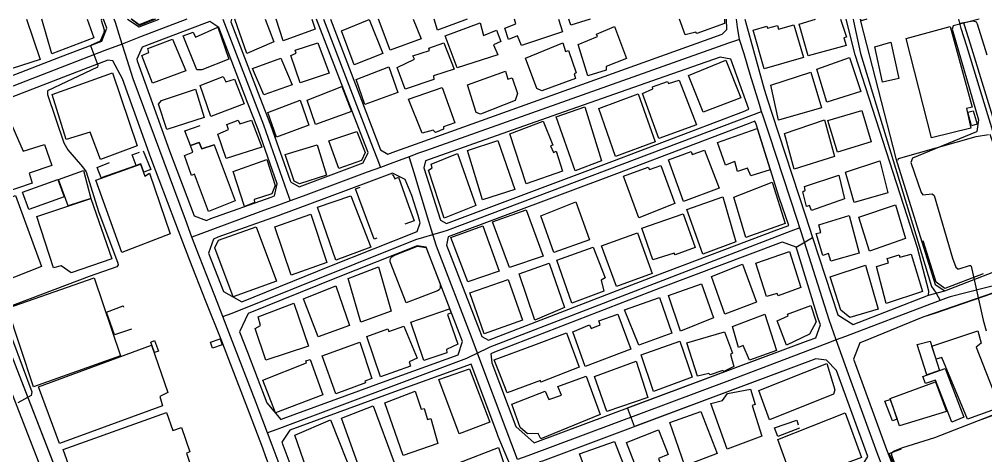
# Model space of a CAD drawing. Header units: millimetres. Extents: x 198785 to 203305, y 542885 to 545889.
# Drawn here: x 202841.5 to 203133.1, y 545753.5 to 545885.3 of the extents above; entities that cross this region are included whole.
import ezdxf

# ---------------------------------------------------------------- set-up
doc = ezdxf.new("R2010")
doc.units = ezdxf.units.MM
for name, pattern in [('FENCE_25K', [54.3, 28.7, -9.2, -16.4]), ('HIDDEN_BULD_25K', [28.8, 18.4, -10.4]), ('HIDDEN_IN_25K', [56.5, 36.5, -20])]:
    doc.linetypes.add(name, pattern=pattern)
for name, color, linetype in [('A0013114', 253, 'Continuous'), ('A0013117', 253, 'Continuous'), ('A0023217', 253, 'Continuous'), ('A0033324', 253, 'Continuous'), ('A0033327', 253, 'Continuous'), ('A0053326', 253, 'Continuous'), ('B0014111', 253, 'Continuous'), ('B0014112', 253, 'Continuous'), ('B0014113', 253, 'Continuous'), ('B0014114', 253, 'Continuous'), ('B0014116', 253, 'Continuous'), ('B0014118', 253, 'Continuous'), ('B0024120', 253, 'Continuous'), ('F0017111', 253, 'Continuous'), ('F0017114', 253, 'Continuous')]:
    doc.layers.add(name, color=color, linetype=linetype)

msp = doc.modelspace()

# ---------------------------------------------------------------- linework, layer by layer
at = {"layer": 'A0013114'}
for points in [[(203147.06, 545813.52), (203142.35, 545828.14), (203127.41, 545877.17), (203125.66, 545882.55), (203124.93, 545885.31)], [(202813.13, 545850.87), (202837.34, 545788.51), (202840.26, 545780.98), (202868.05, 545709.4)]]:
    msp.add_lwpolyline(points, dxfattribs=at)
at = {"layer": 'A0013117'}
for points in [[(202811.05, 545857.34), (202853.95, 545873.99), (202866.36, 545878.7), (202867.9, 545882.65), (202866.92, 545885.31)], [(202874.15, 545885.31), (202877.66, 545883)], [(202894.26, 545825.99), (202897.97, 545824.59), (202899.28, 545825.12), (202917.54, 545831.6), (202918.54, 545831.98), (202919.33, 545835.62), (202913.56, 545852.04), (202910.38, 545860.2), (202901.66, 545882.86), (202898.94, 545884.68), (202892.85, 545882.35), (202878.56, 545876.92), (202876.93, 545873.32), (202877.09, 545872.75), (202886.86, 545845.59), (202894.26, 545825.99)], [(202877.66, 545883), (202883.73, 545885.31)], [(202905.48, 545885.31), (202905.29, 545884.58), (202914.11, 545861.65), (202917.31, 545853.43), (202923.2, 545836.66), (202923.34, 545836.23), (202925.97, 545834.75)], [(202925.97, 545834.75), (202945.29, 545841.96), (202946.76, 545845.11), (202946.56, 545845.58), (202939.45, 545864.03), (202931.15, 545885.31)], [(202935.41, 545885.31), (202950.51, 545845.85), (202952.65, 545844.58)], [(202952.65, 545844.58), (202955.15, 545845.48), (202961.05, 545847.6), (203053.59, 545880.86), (203054.93, 545882.18), (203054.85, 545885.31)], [(203060.44, 545885.31), (203060.91, 545883.58), (203063.01, 545875.92), (203066.2, 545864.22), (203067.36, 545860.66), (203068.57, 545856.98), (203078.69, 545825.98), (203080.83, 545819.44), (203088.48, 545796.03), (203093.09, 545793.15), (203115.8, 545802.03), (203115.92, 545803.19), (203112.48, 545816.3), (203093.68, 545874.63), (203090.95, 545885.31)], [(203095.21, 545885.31), (203095.3, 545884.79), (203106, 545843.32), (203117.88, 545805.23), (203120.74, 545803.34), (203143.59, 545812.17), (203145.83, 545813.04), (203147.06, 545813.52)], [(202868.05, 545709.4), (202870.86, 545710.42), (202901.89, 545722.49), (202922.45, 545730.54), (202923.42, 545733.37), (202915.93, 545753.24), (202914.96, 545755.79), (202910.94, 545766.38), (202904.76, 545782.63), (202902.59, 545788.12), (202897.71, 545800.44), (202892.95, 545812.47), (202888.76, 545823.56), (202881.23, 545843.51), (202872.67, 545867.33), (202869.67, 545872.77), (202868.24, 545873), (202856.11, 545868.39), (202814.19, 545852.12), (202813.13, 545850.87)], [(202968.6, 545824.7), (202970.43, 545823.67), (203020.3, 545842.4), (203059.98, 545857.49), (203061.6, 545858.14), (203056.17, 545873.3), (203052.99, 545873.91), (203034.3, 545867.37), (203000.46, 545855.44), (202965.5, 545843.09), (202964.03, 545842.54), (202963.51, 545840.44), (202968.6, 545824.7)], [(202981.07, 545789.56), (202983.1, 545788.38), (203033.35, 545807.82), (203070.03, 545821.69), (203073.69, 545823), (203070.81, 545831.51), (203063.81, 545853.69), (203063.43, 545854.56), (203061.44, 545853.76), (203021.71, 545838.66), (202970.91, 545819.58), (202970.43, 545817.12), (202980.47, 545791.15), (202981.07, 545789.56)], [(202903.11, 545803.11), (202908.69, 545800), (202935.19, 545810.73), (202961.59, 545821.19), (202962.49, 545823.85), (202961.87, 545826.03), (202959.89, 545832.13), (202957.94, 545836.91), (202954.13, 545838.85), (202947.63, 545836.43), (202928.24, 545829.19), (202920.95, 545826.47), (202919.59, 545825.96), (202901.41, 545819.51), (202900.07, 545818.97), (202898.54, 545814.65), (202903.11, 545803.11)], [(202991.29, 545762.37), (202996.88, 545757.44), (202997.36, 545757.59), (203079.51, 545788.34), (203081.8, 545789.17), (203083.2, 545793.06), (203082.51, 545795.01), (203076.31, 545815.26), (203075.89, 545816.52), (203071.73, 545818.05), (203071.4, 545817.94), (203034.78, 545804.09), (202984.84, 545784.76), (202983.8, 545784.26), (202984.08, 545781.61), (202991.29, 545762.37)], [(202916.18, 545769.46), (202920.37, 545764.51), (202921.08, 545764.8), (202953.33, 545776.56), (202973.88, 545784), (202975.24, 545788.02), (202964.25, 545816.47), (202961.54, 545816.86), (202936.68, 545807.01), (202910.57, 545796.45), (202907.91, 545790.98), (202910.35, 545784.8), (202916.18, 545769.46)], [(203149.83, 545802.83), (203144.81, 545805.89), (203143.89, 545805.58), (203123.14, 545798.42), (203118.22, 545796.72), (203114.16, 545795.32), (203096.18, 545788.04), (203095.09, 545787.64), (203093.21, 545782.65), (203093.76, 545781.09), (203103.18, 545755.43), (203105.43, 545749.49), (203106.08, 545747.79), (203110.62, 545737.04), (203117.14, 545724.97), (203133.64, 545690.49), (203135.46, 545691.23), (203142.27, 545677.89), (203146.08, 545669.65), (203150.01, 545661.77), (203163.51, 545634.89), (203209.48, 545657.27), (203226.19, 545665.96)], [(203008.17, 545719.66), (203014.03, 545720.16), (203053.8, 545734.69), (203095.28, 545749.64), (203097.56, 545753.34), (203088.04, 545779.27), (203085.06, 545782.42), (203081.85, 545782.8), (203048.44, 545770.31), (202999.33, 545751.92), (202998.56, 545751.68), (202996.65, 545749.32), (202997.69, 545746.81), (202999.1, 545743.18), (203001.38, 545737.31), (203003.03, 545733.05), (203007.98, 545720.19), (203008.17, 545719.66)], [(202934.75, 545720.88), (202938.39, 545719.13), (202939.26, 545719.48), (202961.51, 545728.08), (202967.4, 545730.35), (202969.39, 545731.12), (202991.71, 545739.52), (202990.98, 545747.34), (202986.01, 545759.36), (202985.58, 545760.51), (202977.83, 545781.18), (202954.7, 545772.8), (202923.12, 545761.29), (202920.67, 545757.64), (202929.2, 545735.05), (202929.65, 545733.86), (202932.04, 545727.77), (202934.75, 545720.88)]]:
    msp.add_lwpolyline(points, dxfattribs=at)
at = {"layer": 'A0023217'}
for points in [[(202872.53, 545877.85), (202871.63, 545880.71), (202870.48, 545884.34), (202870.13, 545885.31)], [(202892.05, 545885.31), (202878.11, 545879.98), (202872.53, 545877.85)], [(202902.86, 545885.31), (202915.17, 545853.43), (202922.24, 545833.36), (202923.24, 545830.51)], [(202933.3, 545885.31), (202947.61, 545848.13), (202949.42, 545843.43), (202950.51, 545840.61)], [(203058.84, 545879.25), (203058.24, 545882.95), (203057.86, 545885.31)], [(203093.1, 545885.31), (203093.19, 545884.79), (203095.32, 545875.01), (203111.01, 545823.6), (203116.73, 545804.63), (203118.17, 545802.66), (203119.33, 545800.38)], [(203058.84, 545879.25), (203055.5, 545878.07), (202964.03, 545845.61), (202961.99, 545844.86), (202959.17, 545843.81)], [(203065.46, 545857.42), (203064.81, 545859.55), (203062.04, 545868.69), (203060.18, 545874.84), (203058.84, 545879.25)], [(202872.53, 545877.85), (202867.3, 545875.85), (202815.87, 545855.99), (202812.01, 545854.34), (202798.11, 545848.41), (202784.03, 545843.71), (202783.2, 545843.43), (202729.21, 545820.85), (202728.97, 545820.72), (202724.77, 545818.27)], [(202893.57, 545819.53), (202891.61, 545824.82), (202875.85, 545867.33), (202873.44, 545874.97), (202872.53, 545877.85)], [(202966.27, 545820.32), (202969.43, 545821.26), (202970.67, 545821.63), (203062.53, 545856.32), (203065.46, 545857.42)], [(203076.99, 545822.34), (203076.27, 545824.54), (203067.7, 545850.6), (203066, 545855.77), (203065.46, 545857.42)], [(202959.17, 545843.81), (202956.07, 545842.66), (202953.4, 545841.68), (202950.51, 545840.61)], [(202966.27, 545820.32), (202965.09, 545824.21), (202961.77, 545835.2), (202960.72, 545838.67), (202959.17, 545843.81)], [(202950.51, 545840.61), (202946.49, 545839.12), (202927.11, 545831.95), (202923.24, 545830.51)], [(202923.24, 545830.51), (202919.75, 545829.22), (202915.22, 545827.54), (202908.43, 545825.03), (202896.31, 545820.55), (202893.57, 545819.53)], [(202902.92, 545795.52), (202905.68, 545796.62), (202961.13, 545818.79), (202963.53, 545819.5), (202966.27, 545820.32)], [(202979.77, 545784.51), (202978.16, 545788.79), (202967.34, 545816.8), (202966.27, 545820.32)], [(203076.99, 545822.34), (203074.27, 545821.29), (202983.45, 545786.32), (202982.88, 545786.04), (202979.77, 545784.51)], [(203087.98, 545788.49), (203085.84, 545794.54), (203078.37, 545817.99), (203076.99, 545822.34)], [(202902.92, 545795.52), (202900.47, 545801.81), (202898.09, 545807.91), (202895.87, 545813.61), (202893.57, 545819.53)], [(203166.56, 545817.76), (203148.45, 545808.17), (203122.33, 545801.5), (203121.74, 545801.28), (203119.33, 545800.38)], [(203119.33, 545800.38), (203116.96, 545799.49), (203116.6, 545799.36), (203090.77, 545789.55), (203087.98, 545788.49)], [(202916.37, 545760.43), (202913.54, 545767.91), (202912.96, 545769.46), (202905.22, 545789.54), (202902.92, 545795.52)], [(203087.98, 545788.49), (203085.18, 545787.42), (203054.93, 545775.93), (202994.93, 545753.51), (202991.84, 545752.36)], [(203102, 545749.95), (203100.37, 545754.39), (203091.24, 545779.27), (203090.64, 545780.97), (203087.98, 545788.49)], [(202979.77, 545784.51), (202977.07, 545783.18), (202976.44, 545782.87), (202919.21, 545761.49), (202916.37, 545760.43)], [(202991.84, 545752.36), (202988.43, 545761.44), (202980.5, 545782.56), (202979.77, 545784.51)], [(202928.03, 545729.5), (202926.26, 545734.2), (202917.77, 545756.7), (202916.37, 545760.43)]]:
    msp.add_lwpolyline(points, dxfattribs=at)
at = {"layer": 'A0033324', "linetype": 'HIDDEN_IN_25K', "flags": 128}
for points in [[(203148.52, 545816.8), (203147.06, 545813.52), (203142.35, 545828.14), (203127.41, 545877.17), (203125.66, 545882.55), (203125.24, 545884.12), (203127.7, 545884.53), (203128.12, 545884.61), (203129.35, 545884.81), (203130.21, 545884.5), (203130.55, 545883.99), (203140.49, 545851.56), (203149.97, 545819.78), (203149.44, 545818.21), (203148.52, 545816.8)], [(202840.26, 545780.98), (202868.05, 545709.4), (202863.68, 545709.6), (202836.25, 545780.26), (202809.33, 545849.61), (202809.8, 545850.66), (202814.19, 545852.12), (202813.13, 545850.87), (202837.34, 545788.51), (202840.26, 545780.98)]]:
    msp.add_lwpolyline(points, dxfattribs=at)
at = {"layer": 'A0033327'}
msp.add_lwpolyline([(203126.38, 545884.31), (203126.55, 545883.65), (203128.44, 545877.87), (203147.71, 545814.97)], dxfattribs=at)
at = {"layer": 'A0053326'}
for points in [[(203097.56, 545753.34), (203088.04, 545779.27), (203085.06, 545782.42), (203081.85, 545782.8), (203027.14, 545762.33), (203024.99, 545767.94), (203079.51, 545788.34), (203081.8, 545789.17), (203083.2, 545793.06), (203082.51, 545795.01), (203076.31, 545815.26), (203075.89, 545816.52), (203080.83, 545819.44), (203088.48, 545796.03)], [(203088.48, 545796.03), (203093.09, 545793.15), (203115.8, 545802.03), (203120.74, 545803.34), (203143.59, 545812.17)], [(203144.81, 545805.89), (203114.16, 545795.32), (203096.18, 545788.04), (203095.09, 545787.64), (203093.21, 545782.65), (203093.76, 545781.09), (203103.18, 545755.43), (203105.43, 545749.49)]]:
    msp.add_lwpolyline(points, dxfattribs=at)
at = {"layer": 'B0014111'}
for points in [[(202847.76, 545873.18), (202833.64, 545868.61), (202828.13, 545885.31)], [(202843.63, 545885.31), (202847.76, 545873.18)], [(202918.33, 545878.48), (202910.13, 545875.03), (202906.56, 545885.31)], [(202915.66, 545885.31), (202918.33, 545878.48)], [(202976.63, 545885.31), (202967.68, 545882.04), (202966.66, 545885.31)], [(203089.31, 545885.31), (203091.04, 545879.9), (203090.31, 545879.72), (203091.03, 545877.41), (203079.5, 545874.31), (203076.76, 545883.81), (203081.77, 545885.31)], [(203097.19, 545885.31), (203095.46, 545884.87), (203095.39, 545885.31)], [(203128.6, 545852.46), (203116.74, 545849.5), (203109.09, 545879.51), (203122.37, 545883.18), (203129.03, 545858.78), (203127.31, 545858.37), (203128.6, 545852.46)], [(202891.73, 545869.71), (202881.69, 545866.04), (202878.45, 545874.37), (202880.61, 545875.33), (202880.29, 545876.51), (202887.76, 545879.3), (202891.73, 545869.71)], [(203106.88, 545867.45), (203101.96, 545866.37), (203099.65, 545877.02), (203104.49, 545878.38), (203106.88, 545867.45)], [(203059.23, 545861.59), (203047.85, 545857.27), (203043.46, 545868.39), (203054.67, 545873.01), (203059.23, 545861.59)], [(202837.87, 545856.53), (202842.7, 545845.49), (202849.1, 545847.52), (202851.29, 545841.21), (202844.46, 545838.84), (202845.37, 545835.86), (202827.85, 545829.85), (202820.29, 545848.86), (202831.38, 545853.19), (202831.12, 545854.26), (202837.87, 545856.53)], [(203064.09, 545852.29), (203068.07, 545839.88), (203062.26, 545838.02), (203061.26, 545840.35), (203058.24, 545839.35), (203057.36, 545842.36), (203054.62, 545841.26), (203052.15, 545848.07), (203064.09, 545852.29)], [(202900.25, 545847.43), (202906.62, 545830.51), (202898.63, 545827.3), (202894.34, 545838.56), (202893.47, 545838.1), (202891.37, 545844.2), (202893.87, 545845.15), (202893.13, 545847.18), (202895.8, 545848.11), (202896.59, 545846.21), (202900.25, 545847.43)], [(202878.11, 545841.52), (202879.42, 545837.95), (202880.74, 545838.8), (202887, 545820.51), (202872.4, 545814.86), (202864.54, 545836.69), (202878.11, 545841.52)], [(202863.03, 545831.23), (202856.29, 545828.97), (202853.36, 545836.93), (202860.91, 545839.65), (202863.03, 545831.23)], [(202855.03, 545831.72), (202844.33, 545827.88), (202842.45, 545833.11), (202853.14, 545836.98), (202855.03, 545831.72)], [(203072.62, 545823.68), (203060.73, 545819.42), (203057.09, 545831.56), (203068.65, 545836.15), (203072.62, 545823.68)], [(202848.17, 545810.63), (202836.26, 545805.97), (202835.65, 545806.05), (202835.23, 545806.26), (202834.89, 545806.53), (202834.64, 545806.84), (202834.31, 545807.35), (202834.21, 545807.87), (202834.22, 545808.52), (202834.44, 545809.26), (202834.72, 545809.72), (202835.02, 545810), (202835.81, 545810.24), (202836.17, 545810.46), (202829.59, 545828.2), (202840.31, 545832.13), (202848.17, 545810.63)], [(202869.46, 545812.94), (202857.1, 545808.71), (202854.17, 545810.86), (202851.86, 545810.22), (202846.78, 545825.77), (202863.05, 545831.17), (202869.46, 545812.94)], [(203108.85, 545819.12), (203098.04, 545815.33), (203094.84, 545825.53), (203105.87, 545829.29), (203108.85, 545819.12)], [(203094.86, 545814.7), (203086.34, 545812.3), (203085.65, 545814.58), (203083.92, 545814.03), (203081.95, 545820.61), (203083.38, 545820.96), (203082.71, 545823.24), (203091.84, 545826.07), (203094.86, 545814.7)], [(202919.06, 545806.28), (202906.05, 545801.52), (202900.45, 545816.29), (202901.56, 545818.63), (202913, 545822.61), (202919.06, 545806.28)], [(203077.31, 545804.37), (203070.42, 545801.82), (203070.15, 545802.52), (203066.9, 545801.62), (203063.74, 545811.68), (203073.92, 545815.24), (203077.31, 545804.37)], [(203110.56, 545814.37), (203114.06, 545803.11), (203103.05, 545799.48), (203100.13, 545810.67), (203103.78, 545811.73), (203103.37, 545813.04), (203107.02, 545814.17), (203107.18, 545813.5), (203110.56, 545814.37)], [(203063.92, 545799.89), (203054.4, 545796.31), (203050.32, 545807.61), (203059.7, 545811.41), (203063.92, 545799.89)], [(203100.62, 545797.77), (203092.13, 545795.25), (203089.37, 545797.46), (203086.19, 545807.59), (203096.83, 545811.05), (203100.62, 545797.77)], [(202872.02, 545783.7), (202845.81, 545774.38), (202837.93, 545798.06), (202864.05, 545807.25), (202872.02, 545783.7)], [(203038.42, 545790.52), (203028.38, 545786.88), (203024.1, 545797.63), (203034.64, 545801.28), (203038.42, 545790.52)], [(202928.8, 545786.6), (202915.86, 545782.42), (202912.63, 545791.99), (202914.28, 545792.83), (202913.55, 545795.48), (202924.3, 545799.56), (202928.8, 545786.6)], [(202970.52, 545784.62), (202963.51, 545782.33), (202959.67, 545793.9), (202971.31, 545797.89), (202971.79, 545796.63), (202970.71, 545796.19), (202973.82, 545787.24), (202970.4, 545785.65), (202970.52, 545784.62)], [(203079.96, 545790.26), (203072.98, 545786.96), (203070.13, 545794.27), (203073.44, 545795.79), (203073.25, 545796.24), (203080.33, 545798.85), (203081.97, 545793.97), (203079.96, 545790.26)], [(203130.24, 545786.28), (203137.35, 545768.14), (203127.57, 545764.58), (203119.87, 545783.17), (203118.11, 545782.68), (203116.85, 545786.58), (203130.68, 545791.28), (203131.72, 545787.48), (203130.24, 545786.28)], [(203119.16, 545779.31), (203115.34, 545777.95), (203112.39, 545787.09), (203116.28, 545788.16), (203119.16, 545779.31)], [(202884.7, 545768.64), (202853.61, 545757.17), (202847.26, 545774.3), (202881.38, 545786.93), (202886.34, 545772.59), (202883.88, 545771.4), (202884.7, 545768.64)], [(202933.12, 545771.88), (202918.8, 545766.47), (202914.98, 545776.39), (202928.2, 545781.56), (202927.97, 545782.14), (202929.26, 545782.6), (202933.12, 545771.88)], [(203087.11, 545772.16), (203067.88, 545764.32), (203064.6, 545773.18), (203085.16, 545781.42), (203087.59, 545773.39), (203087.11, 545772.16)], [(203120.82, 545779.83), (203126.46, 545765.18), (203122.84, 545763.7), (203117.92, 545776.37), (203114.89, 545775.32), (203114.13, 545777.41), (203120.82, 545779.83)], [(203065.52, 545759.44), (203055.09, 545755.55), (203050.17, 545769.32), (203053.62, 545770.22), (203055.13, 545772.36), (203062.14, 545773.64), (203063.49, 545769.03), (203062.62, 545768.68), (203065.52, 545759.44)], [(203121.26, 545766.89), (203107.12, 545762.58), (203104.25, 545770.76), (203117.9, 545775.85), (203121.26, 545766.89)], [(202885.86, 545766.58), (202887.82, 545761.15), (202890.48, 545762.06), (202892.98, 545754.69), (202891.92, 545754.33), (202893.68, 545749.17), (202861.15, 545737.3), (202854.72, 545755.38), (202885.86, 545766.58)]]:
    msp.add_lwpolyline(points, dxfattribs=at)
at = {"layer": 'B0014112'}
for points in [[(202951.14, 545874.97), (202942.58, 545871.53), (202938.76, 545881.83), (202947.08, 545885.23), (202951.14, 545874.97)], [(202962.71, 545879.4), (202953.37, 545875.97), (202949.88, 545885.31)], [(202960.32, 545885.31), (202962.71, 545879.4)], [(203005.44, 545881.5), (202993, 545877.4), (202991.8, 545880.27), (202989.09, 545879.22), (202988.02, 545882.67), (202991.3, 545883.94), (202990.86, 545885.31)], [(203004.23, 545885.31), (203005.44, 545881.5)], [(203013.76, 545885.31), (203007.92, 545883.56), (203007.3, 545885.31)], [(202901.38, 545882.95), (202904.75, 545873.24), (202896.55, 545870.06), (202895.11, 545870.01), (202890.93, 545880.36), (202893.92, 545881.4), (202894.65, 545879.96), (202901.38, 545882.95)], [(203018.58, 545869.92), (203013.08, 545868.21), (203010.07, 545877.69), (203015.97, 545880.1), (203015.7, 545880.86), (203021.13, 545883.1), (203024.67, 545873.46), (203018.55, 545871.02), (203018.58, 545869.92)], [(203075.22, 545883.64), (203078.06, 545873.79), (203066.2, 545870.34), (203062.88, 545882.02), (203067.06, 545883.26), (203067.26, 545882.66), (203070.25, 545883.41), (203070.56, 545882.36), (203075.22, 545883.64)], [(202966.61, 545867.15), (202957.97, 545864.26), (202955.49, 545870.79), (202960.76, 545873.25), (202960.27, 545874.29), (202965.27, 545875.91), (202965.11, 545876.56), (202969.61, 545878.25), (202972.68, 545870.21), (202966.44, 545868.21), (202966.61, 545867.15)], [(202923.78, 545865.57), (202915.31, 545862.51), (202911.86, 545870.42), (202920.41, 545873.55), (202923.78, 545865.57)], [(203095.4, 545863.51), (203085.15, 545860.29), (203082.16, 545870.25), (203091.97, 545873.81), (203095.4, 545863.51)], [(202955.75, 545863.24), (202945.75, 545859.55), (202943.16, 545867.1), (202953, 545870.98), (202955.75, 545863.24)], [(202988.17, 545869.68), (202988.92, 545867.22), (202990.17, 545867.6), (202991.84, 545862.95), (202991.11, 545860.83), (202980.7, 545856.71), (202979.35, 545857.21), (202976.72, 545865.49), (202988.17, 545869.68)], [(203040.56, 545866.97), (203045.81, 545853.4), (203034.42, 545849.29), (203029.58, 545862.86), (203032.67, 545864.27), (203032.52, 545864.96), (203037.11, 545866.54), (203037.35, 545865.97), (203040.56, 545866.97)], [(202897.24, 545855.61), (202886.02, 545852.03), (202883.49, 545859.73), (202884.36, 545860.77), (202894.65, 545864.18), (202897.24, 545855.61)], [(202941.72, 545857.49), (202930.88, 545853.56), (202928.37, 545860.91), (202938.81, 545865.04), (202941.72, 545857.49)], [(202928.89, 545853.34), (202919.1, 545849.76), (202916.48, 545857.13), (202926.26, 545860.85), (202928.89, 545853.34)], [(203017.18, 545842.61), (203009.17, 545839.56), (203003.51, 545855.86), (203012.11, 545858.92), (203017.18, 545842.61)], [(202907.57, 545854.86), (202908.07, 545853.74), (202911.6, 545854.87), (202914.69, 545846.74), (202903.88, 545843.26), (202901.4, 545850.58), (202904.58, 545852), (202904.16, 545853.56), (202907.57, 545854.86)], [(202934.14, 545838.2), (202926.06, 545835.66), (202924.38, 545836.43), (202921.67, 545844.46), (202931.34, 545847.43), (202934.14, 545838.2)], [(202947.58, 545816.51), (202937.03, 545812.57), (202931.52, 545828.6), (202941.55, 545832.03), (202947.58, 545816.51)], [(203057.72, 545818.09), (203047.76, 545814.39), (203042.95, 545827.85), (203053.73, 545831.71), (203057.72, 545818.09)], [(203013.56, 545818.72), (203002.75, 545814.9), (202998.89, 545825.92), (203009.38, 545830.2), (203013.56, 545818.72)], [(202934.33, 545811.86), (202923.51, 545808.05), (202918.64, 545822.64), (202929.46, 545826.48), (202934.33, 545811.86)], [(202999.51, 545813.8), (202989.37, 545810.32), (202984.31, 545824.13), (202994.46, 545827.75), (202999.51, 545813.8)], [(203045.46, 545816.45), (203039.42, 545814.19), (203039.11, 545814.7), (203032.66, 545812.7), (203029.28, 545822.29), (203041.77, 545826.57), (203045.46, 545816.45)], [(202986.31, 545809.29), (202976.8, 545805.99), (202971.67, 545819.46), (202981.35, 545822.91), (202986.31, 545809.29)], [(203006.03, 545798.3), (202997.04, 545794.49), (202992.34, 545808.49), (203001.33, 545811.65), (203006.03, 545798.3)], [(202993.29, 545794.43), (202981.76, 545790.37), (202977.46, 545802.72), (202989.02, 545806.74), (202993.29, 545794.43)], [(202941.17, 545792.84), (202931.64, 545789.4), (202927.28, 545800.94), (202937.01, 545804.83), (202941.17, 545792.84)], [(203022.05, 545796.31), (203026.02, 545785.71), (203012.25, 545780.48), (203008.53, 545790.98), (203013.51, 545793.05), (203014.08, 545791.96), (203016.8, 545793.03), (203016.39, 545794.21), (203022.05, 545796.31)], [(203057.07, 545780.5), (203054.04, 545778.94), (203053.78, 545779.27), (203049.94, 545777.91), (203049.59, 545778.4), (203046.12, 545777.57), (203042.86, 545787.6), (203054.23, 545790.95), (203056.72, 545784.47), (203056.12, 545784.14), (203057.07, 545780.5)], [(203031.11, 545771.1), (203018.79, 545766.85), (203015.08, 545777.42), (203027.67, 545782.04), (203031.11, 545771.1)], [(202960.89, 545773.04), (202962.71, 545767.55), (202963.7, 545767.78), (202964.68, 545764.42), (202965.7, 545764.72), (202967.74, 545757.25), (202957.27, 545753.59), (202951.78, 545769.53), (202960.89, 545773.04)]]:
    msp.add_lwpolyline(points, dxfattribs=at)
at = {"layer": 'B0014113'}
for points in [[(202863.96, 545879.67), (202851.33, 545874.87), (202848.33, 545885.31)], [(202861.98, 545885.31), (202863.96, 545879.67)], [(202930.79, 545882.29), (202921.12, 545878.76), (202919.04, 545885.31)], [(202929.8, 545885.31), (202930.79, 545882.29)], [(202980.56, 545884.24), (202981.58, 545880.41), (202985.47, 545882), (202986.8, 545878.61), (202984.62, 545877.58), (202985.89, 545874.6), (202973.6, 545870.69), (202969.95, 545880.35), (202980.56, 545884.24)], [(203054.28, 545884.01), (203045.93, 545881.03), (203045.65, 545881.47), (203042.4, 545880.59), (203040.74, 545885.31)], [(203054.23, 545885.31), (203054.28, 545884.01)], [(202935.03, 545869.07), (202926.23, 545866.17), (202923.38, 545874.42), (202925.02, 545875.05), (202924.76, 545875.99), (202931.62, 545878.21), (202935.03, 545869.07)], [(203005.45, 545878.21), (203006.31, 545875.58), (203007.23, 545875.89), (203009.56, 545869.11), (203008.87, 545868.8), (203009.36, 545867.45), (202999.13, 545863.74), (202997.69, 545864.37), (202994.19, 545873.59), (203005.45, 545878.21)], [(202869.62, 545869.11), (202877.01, 545847.09), (202865.95, 545842.95), (202862.88, 545851.21), (202855.67, 545848.99), (202851.44, 545862.58), (202869.62, 545869.11)], [(202903, 545868.04), (202903.78, 545866.43), (202906.4, 545867.2), (202909.31, 545859.74), (202899.29, 545855.99), (202896.05, 545865.28), (202903, 545868.04)], [(203083.56, 545858.54), (203070.53, 545854.87), (203068.25, 545865.45), (203080.29, 545869.37), (203083.56, 545858.54)], [(202969.53, 545852.1), (202967.07, 545851.13), (202966.4, 545851.84), (202963.08, 545850.93), (202958.95, 545861.15), (202969.06, 545864.73), (202972.86, 545854), (202969.44, 545852.82), (202969.53, 545852.1)], [(203033.34, 545848.35), (203021.37, 545843.88), (203016.34, 545858.33), (203028.23, 545862.78), (203033.34, 545848.35)], [(203098.53, 545848.34), (203088.34, 545845.14), (203085.42, 545854.79), (203095.68, 545857.8), (203098.53, 545848.34)], [(203001.78, 545847.15), (203002.66, 545845.04), (203003.48, 545845.45), (203005.43, 545839.48), (202994.44, 545835.63), (202989.54, 545850.71), (202999.57, 545854.51), (203002.52, 545847.35), (203001.78, 545847.15)], [(203087.49, 545843.91), (203075.29, 545840.03), (203072.33, 545850.86), (203084.49, 545854.93), (203087.49, 545843.91)], [(202944.72, 545842.65), (202937.87, 545840.22), (202934.89, 545848.64), (202943.32, 545851.44), (202945.88, 545845.13), (202944.72, 545842.65)], [(202990.97, 545833.88), (202981.27, 545830.83), (202976.69, 545845.67), (202985.93, 545848.73), (202990.97, 545833.88)], [(202979.22, 545829.09), (202969.7, 545825.31), (202964.92, 545839.77), (202966.09, 545840.43), (202965.79, 545841.54), (202973.72, 545844.74), (202979.22, 545829.09)], [(203048.24, 545845.83), (203052.62, 545834.34), (203041.94, 545830.33), (203037.33, 545842.91), (203044.19, 545845.37), (203044.56, 545844.44), (203048.24, 545845.83)], [(202912.46, 545829.99), (202909.4, 545828.76), (202906, 545839.38), (202916.18, 545842.93), (202918.67, 545835.13), (202917.65, 545832.59), (202912.38, 545830.9), (202912.46, 545829.99)], [(203035.03, 545841.16), (203039.26, 545829.65), (203028.45, 545825.37), (203023.82, 545837.93), (203031.29, 545840.71), (203031.6, 545839.99), (203035.03, 545841.16)], [(203103.51, 545832.86), (203093.37, 545830.01), (203090.75, 545839.2), (203101.14, 545842.6), (203103.51, 545832.86)], [(203090.52, 545831.08), (203080.48, 545827.6), (203079.93, 545829.05), (203078.98, 545828.8), (203077.95, 545833.26), (203078.6, 545833.69), (203078.39, 545834.86), (203088.73, 545838.24), (203090.52, 545831.08)], [(203032.47, 545808.6), (203021.67, 545804.62), (203017.17, 545816.93), (203028.03, 545820.85), (203032.47, 545808.6)], [(202967.67, 545803.3), (202958.18, 545799.72), (202953.41, 545812.12), (202953.35, 545812.61), (202953.46, 545812.97), (202953.62, 545813.29), (202953.89, 545813.59), (202954.17, 545813.78), (202954.54, 545814), (202961.61, 545816.77), (202964.16, 545816.36), (202964.26, 545816.29), (202968.46, 545805.44), (202968.51, 545805.07), (202968.52, 545804.84), (202968.51, 545804.58), (202968.51, 545804.35), (202968.46, 545804.12), (202968.36, 545803.97), (202968.28, 545803.78), (202968.14, 545803.62), (202967.67, 545803.3)], [(203017.88, 545803.2), (203008.21, 545799.64), (203003.68, 545812.54), (203014.68, 545816.5), (203018.24, 545807.22), (203017.06, 545806.55), (203017.88, 545803.2)], [(202953.7, 545797.15), (202944.58, 545793.85), (202940.72, 545807.09), (202949.92, 545810.55), (202953.7, 545797.15)], [(203050.92, 545795.18), (203040.99, 545791.18), (203037.37, 545801.95), (203047.36, 545805.47), (203050.92, 545795.18)], [(203066.48, 545796.3), (203069.99, 545785.31), (203061.84, 545782.35), (203059.88, 545786.78), (203058.51, 545786.23), (203056.69, 545792.56), (203066.48, 545796.3)], [(202957.51, 545792.6), (202961.54, 545782.94), (202959.17, 545781.87), (202959.52, 545780.56), (202950.5, 545777.36), (202946.36, 545789.57), (202952.65, 545791.81), (202953.01, 545791.04), (202957.51, 545792.6)], [(203008.62, 545779.58), (202998.9, 545775.72), (202998.75, 545776.22), (202988.67, 545772.52), (202986.15, 545778.96), (202984.76, 545782.49), (202996.7, 545786.94), (203005.34, 545790.16), (203006.63, 545790.64), (203010.38, 545780.27), (203008.62, 545779.58)], [(203044.55, 545777.2), (203032.87, 545772.92), (203029.15, 545784.01), (203040.77, 545788.13), (203044.55, 545777.2)], [(202945.91, 545775.56), (202937.03, 545772.18), (202932.9, 545783.7), (202944.22, 545787.84), (202947.87, 545776.86), (202945.71, 545776.05), (202945.91, 545775.56)], [(202983.43, 545763.64), (202974.22, 545760.13), (202968.03, 545776.53), (202977.31, 545779.75), (202983.43, 545763.64)], [(203012.57, 545777.53), (203016.79, 545765.97), (202998.87, 545758.66), (202998.07, 545760.2), (202994.81, 545760.16), (202992.58, 545762.07), (202990.15, 545769.1), (203000.18, 545773), (203001.31, 545770.48), (203005.08, 545771.85), (203004.03, 545774.46), (203012.57, 545777.53)], [(202954.65, 545751.47), (202944.98, 545747.47), (202938.73, 545764.92), (202948.31, 545768.64), (202954.65, 545751.47)], [(203052.09, 545754.22), (203042.28, 545750.51), (203037.81, 545763.53), (203047.14, 545766.93), (203052.09, 545754.22)], [(203095.58, 545753.01), (203075.11, 545745.35), (203070.33, 545758.44), (203090.64, 545766.45), (203095.58, 545753.01)], [(202942.77, 545745.84), (202930.89, 545741.75), (202924.67, 545759.75), (202935.39, 545764.33), (202942.77, 545745.84)], [(203034.32, 545752.7), (203035.38, 545749.99), (203037.89, 545750.97), (203040.58, 545744.06), (203037.9, 545743.02), (203039.24, 545739.57), (203042.01, 545740.65), (203044.96, 545733.06), (203035.59, 545729.42), (203024.72, 545757.56), (203034.4, 545761.32), (203037.3, 545753.86), (203034.32, 545752.7)], [(202990.96, 545741.48), (202981.62, 545737.67), (202980.87, 545739.45), (202978.55, 545738.84), (202974.11, 545751.37), (202986.07, 545755.97), (202990.96, 545741.48)], [(203026.33, 545744.35), (203015.75, 545740.35), (203010.53, 545754.07), (203021.06, 545757.85), (203026.33, 545744.35)]]:
    msp.add_lwpolyline(points, dxfattribs=at)
at = {"layer": 'B0014114', "linetype": 'HIDDEN_BULD_25K', "flags": 128}
msp.add_lwpolyline([(202954.75, 545837.33), (202954.82, 545837.17), (202955.05, 545837.28), (202955.9, 545837.69), (202958.94, 545829.13), (202960.61, 545824.42), (202949.72, 545820.47), (202949.23, 545820.29), (202949.53, 545819.31), (202948.61, 545818.95), (202942.94, 545834.09), (202954.25, 545838.44), (202954.75, 545837.33)], dxfattribs=at)
at = {"layer": 'B0014116', "linetype": 'HIDDEN_BULD_25K', "flags": 128}
for points in [[(203130.49, 545853.61), (203128.8, 545853.19), (203127.69, 545857.25), (203129.32, 545857.7), (203130.49, 545853.61)], [(202900.25, 545847.43), (202896.59, 545846.21), (202895.8, 545848.11), (202893.13, 545847.18), (202891.46, 545851.59), (202897.8, 545853.89), (202900.25, 545847.43)], [(202876.54, 545841.09), (202866.18, 545837.43), (202865, 545840.61), (202875.24, 545844.53), (202876.54, 545841.09)], [(202878.88, 545845.55), (202881.22, 545839.94), (202879.05, 545839.16), (202878.19, 545841.68), (202876.71, 545841.19), (202875.51, 545844.4), (202878.88, 545845.55)], [(202875.34, 545791.78), (202870.25, 545790.02), (202867.8, 545796.85), (202872.84, 545798.74), (202875.34, 545791.78)], [(202883.53, 545785.11), (202882.33, 545784.68), (202881.19, 545787.84), (202882.33, 545788.3), (202883.53, 545785.11)], [(203106.36, 545764.58), (203104.94, 545764.11), (203102.67, 545769.97), (203104.24, 545770.51), (203106.36, 545764.58)]]:
    msp.add_lwpolyline(points, dxfattribs=at)
at = {"layer": 'B0014118', "linetype": 'HIDDEN_BULD_25K', "flags": 128}
for points in [[(202902.74, 545787), (202899.8, 545785.99), (202899.22, 545787.77), (202902.1, 545788.78), (202902.74, 545787)], [(203076.86, 545761.82), (203070.36, 545759.32), (203069.31, 545761.98), (203076.1, 545764.23), (203076.86, 545761.82)]]:
    msp.add_lwpolyline(points, dxfattribs=at)
at = {"layer": 'B0024120', "linetype": 'FENCE_25K', "flags": 128}
for points in [[(202881.89, 545885.31), (202877.63, 545883.68), (202875.38, 545885.31)], [(203134.29, 545850.63), (203146.86, 545814.05), (203120.71, 545803.98), (203118.12, 545805.91), (203106.59, 545842.57), (203106.73, 545843.31), (203130.24, 545849.92), (203134.29, 545850.63)], [(203190.35, 545720.25), (203133.93, 545691.16), (203103.94, 545754.19), (203160.45, 545775.08)]]:
    msp.add_lwpolyline(points, dxfattribs=at)
at = {"layer": 'F0017111', "elevation": 60}
for points in [[(203131.14, 545885.31), (203123.3, 545883.32), (203123.01, 545882.36), (203130.96, 545854.91), (203130.38, 545851.47), (203130.29, 545851.28), (203110.95, 545843.38), (203110.47, 545842.05), (203113.63, 545833.06), (203114.11, 545832.29), (203116.89, 545832.58), (203117.56, 545832.1), (203123.11, 545813.22), (203124.04, 545810.42), (203124.63, 545809.99), (203125.09, 545809.93), (203128.21, 545810.95), (203128.56, 545810.97), (203128.69, 545810.78), (203132.32, 545794.47), (203133.27, 545791.23)], [(203138.55, 545767.05), (203117.62, 545758.98), (203107.96, 545755.95), (203105.2, 545754.85), (203104.7, 545754.28), (203104.68, 545753.67), (203106.93, 545747.56), (203111.44, 545736.56), (203113.97, 545731.35), (203114.93, 545730.25), (203115.94, 545729.89), (203117.03, 545730.1), (203122.46, 545732.34), (203122.85, 545732.12), (203124.69, 545728.92), (203130.71, 545717.04), (203130.66, 545716.54), (203124.65, 545713.33), (203124.53, 545712.78), (203126.1, 545709.87), (203127.65, 545704.07), (203128.07, 545703.25), (203133.76, 545691.18)]]:
    msp.add_lwpolyline(points, dxfattribs=at)
at = {"layer": 'F0017114', "elevation": 50}
for points in [[(202866.31, 545885.31), (202866.18, 545885.03), (202867.13, 545882.17), (202867.03, 545881.22), (202865.86, 545878.73), (202863.21, 545877.46), (202863.1, 545877.14), (202865.22, 545871.42), (202865.11, 545870.89), (202850.05, 545863.69), (202850.05, 545862.63), (202854.94, 545848.04), (202856.1, 545845.92), (202860.58, 545840.74), (202861.64, 545839.23), (202865.42, 545827.32), (202871.27, 545811.71), (202871.28, 545811.15), (202870.89, 545810.59), (202862.58, 545807.68), (202837.3, 545798.04)], [(202882.62, 545885.31), (202877.74, 545883.44), (202875.23, 545885.31)], [(202836.55, 545796.4), (202845.32, 545772.8), (202845.04, 545771.69), (202841.08, 545769.54)]]:
    msp.add_lwpolyline(points, dxfattribs=at)

doc.saveas('drawing.dxf')
